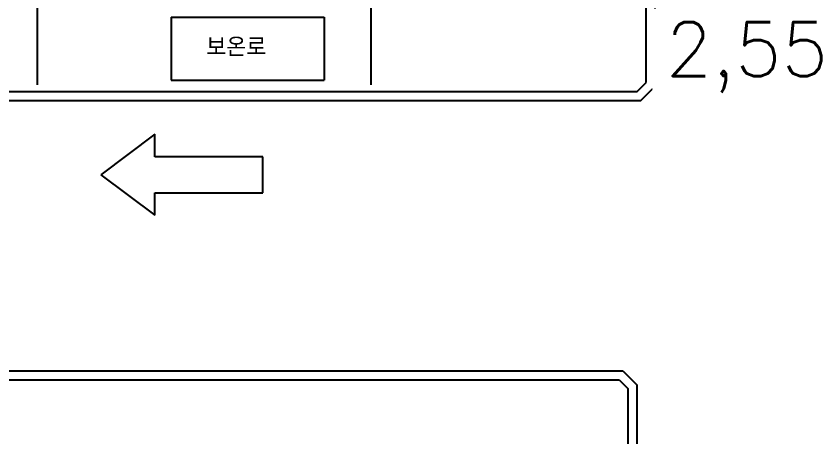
# Model space of a CAD drawing. Header units: millimetres. Extents: x 10462777 to 22643323, y 453826 to 1389191.
# Drawn here: x 11306491 to 11315366, y 605399 to 610061 of the extents above; entities that cross this region are included whole.
import ezdxf

# ---------------------------------------------------------------- set-up
doc = ezdxf.new("R2010")
doc.units = ezdxf.units.MM
doc.header["$LTSCALE"] = 200
doc.header["$MEASUREMENT"] = 0
doc.header["$PDMODE"] = 35
doc.header["$PDSIZE"] = -5
doc.layers.get('0').update_dxf_attribs({"linetype": 'CONTINUOUS'})
doc.layers.get('DEFPOINTS').update_dxf_attribs({"linetype": 'CONTINUOUS'})
doc.layers.add('AM_5', color=3, linetype='CONTINUOUS', lineweight=15)
for name, color, linetype in [('CEN', 1, 'CONTINUOUS'), ('HAT', 5, 'CONTINUOUS'), ('TEXT', 7, 'CONTINUOUS')]:
    doc.layers.add(name, color=color, linetype=linetype)
doc.styles.add('HY울릉도L', font='txt.shx ', dxfattribs={"bigfont": ' whgtxt.shx'})
doc.styles.add('굴림', font='txt.shx ', dxfattribs={"bigfont": ' whgtxt.shx'})
doc.dimstyles.new('200$0', dxfattribs={"dimscale": 200, "dimtxt": 7, "dimasz": 1, "dimexe": 2, "dimexo": 2, "dimgap": 1, "dimtad": 1, "dimdec": 0, "dimdsep": 46, "dimlunit": 6, "dimtxsty": '굴림', "dimblk": 'DIMDOT', "dimcen": 1, "dimclrd": 4, "dimclre": 4, "dimclrt": 4, "dimadec": 0, "dimazin": 0, "dimtfac": 1, "dimtdec": 0, "dimtmove": 2, "dimatfit": 3, "dimldrblk": 'DIMDOT', "dimfxl": 1, "dimtolj": 1, "dimtzin": 0, "dimlwd": -1, "dimarcsym": 0})

# ---------------------------------------------------------------- blocks, each defined once
blk = doc.blocks.new('*D317')
at = {"layer": 'AM_5', "color": 4, "linetype": 'ByBlock', "lineweight": -2, "transparency": 16777216}
for p, q in [((11313581.3, 615200.9), (11313581.3, 610951.9)), ((11316131.3, 615200.9), (11316131.3, 610951.9))]:
    blk.add_line(p, q, dxfattribs=at)
at = {"layer": 'AM_5', "color": 4, "linetype": 'ByBlock', "transparency": 16777216}
blk.add_line((11315531.3, 611351.9), (11314181.3, 611351.9), dxfattribs=at)
at = {"layer": 'AM_5', "color": 4, "transparency": 16777216}
for points in [[(11314181.3, 611451.9), (11314181.3, 611251.9), (11313581.3, 611351.9)], [(11315531.3, 611451.9), (11315531.3, 611251.9), (11316131.3, 611351.9)]]:
    blk.add_solid(points, dxfattribs=at)
at = {"layer": 'DEFPOINTS', "color": 0, "transparency": 16777216}
for p in [(11313581.3, 615600.9), (11316131.3, 615600.9), (11313581.3, 611351.9)]:
    blk.add_point(p, dxfattribs=at)
at = {"layer": 'AM_5', "color": 4, "transparency": 16777216, "insert": (11314856.3, 609601.9), "char_height": 600, "attachment_point": 5, "style": '굴림', "bg_fill": 3, "box_fill_scale": 1.25, "bg_fill_color": 256, "bg_fill_true_color": 13158600, "bg_fill_transparency": 0}
blk.add_mtext('\\A1;2,550', dxfattribs=at)
blk = doc.blocks.new('DIMDOT')
at = {"color": 4}
blk.add_line((-2, 0), (2, 0), dxfattribs=at)
at = {"color": 7}
for radius in [0.5, 0.25]:
    blk.add_circle((0, 0), radius, dxfattribs=at)

msp = doc.modelspace()

# ---------------------------------------------------------------- linework, layer by layer
at = {"ltscale": 10}
for p, q in [((11313481.32522, 609323.38492), (11313481.32522, 615700.88492)), ((11313581.32522, 609281.96356), (11313581.32522, 615700.88492)), ((11308211.10195, 610047.93428), (11308211.10195, 609347.93428)), ((11308211.10195, 610047.93428), (11309911.10195, 610047.93428)), ((11309911.10195, 610047.93428), (11309911.10195, 609347.93428)), ((11308211.10195, 609347.93428), (11309911.10195, 609347.93428)), ((11313381.32522, 609223.38492), (11313481.32522, 609323.38492)), ((11313422.74658, 609123.38492), (11313581.32522, 609281.96356)), ((11265928.43741, 609223.38492), (11313381.32522, 609223.38492)), ((11265887.01605, 609123.38492), (11313422.74658, 609123.38492)), ((11265887.01605, 606123.38492), (11313222.74658, 606123.38492)), ((11313222.74658, 606123.38492), (11313381.32522, 605964.80627)), ((11265928.43741, 606023.38492), (11313181.32522, 606023.38492)), ((11313181.32522, 606023.38492), (11313281.32522, 605923.38492)), ((11313281.32522, 592778.10293), (11313281.32522, 605923.38492)), ((11313381.32522, 592736.68157), (11313381.32522, 605964.80627))]:
    msp.add_line(p, q, dxfattribs=at)
at = {"layer": 'CEN', "ltscale": 5}
for p, q in [((11306731.32522, 609298.38492), (11306731.32522, 616486.03794)), ((11310431.32522, 609298.38492), (11310431.32522, 616486.03794))]:
    msp.add_line(p, q, dxfattribs=at)
at = {"layer": 'HAT', "ltscale": 10}
for p, q in [((11308031.32522, 608748.38492), (11307431.32522, 608298.38492)), ((11308031.32522, 608498.38492), (11308031.32522, 608748.38492)), ((11309231.32522, 608498.38492), (11308031.32522, 608498.38492)), ((11309231.32522, 608098.38492), (11309231.32522, 608498.38492)), ((11307431.32522, 608298.38492), (11308031.32522, 607848.38492)), ((11308031.32522, 607848.38492), (11308031.32522, 608098.38492)), ((11308031.32522, 608098.38492), (11309231.32522, 608098.38492))]:
    msp.add_line(p, q, dxfattribs=at)

# ---------------------------------------------------------------- texts
at = {"layer": 'TEXT', "style": 'HY울릉도L'}
msp.add_text('보온로', height=210, dxfattribs=at).set_placement((11308601.87695, 609610.97264, 0))

# ---------------------------------------------------------------- next in the draw order: dimensions: what is measured, and where the dimension line sits
at = {"layer": 'AM_5'}
dim = msp.add_aligned_dim(p1=(11316131.32522, 615600.88492), p2=(11313581.32522, 615600.88492), distance=4249.03386, dimstyle='200$0', override={"dimtxt": 3, "dimasz": 3, "dimsah": 1, "dimfxl": 2, "dimtfill": 1, "dimarcsym": 1}, dxfattribs=at)
dim.commit()
dim.dimension.update_dxf_attribs({"geometry": '*D317', "text_midpoint": (11314856.32522, 609601.85105)})

doc.saveas('drawing.dxf')
